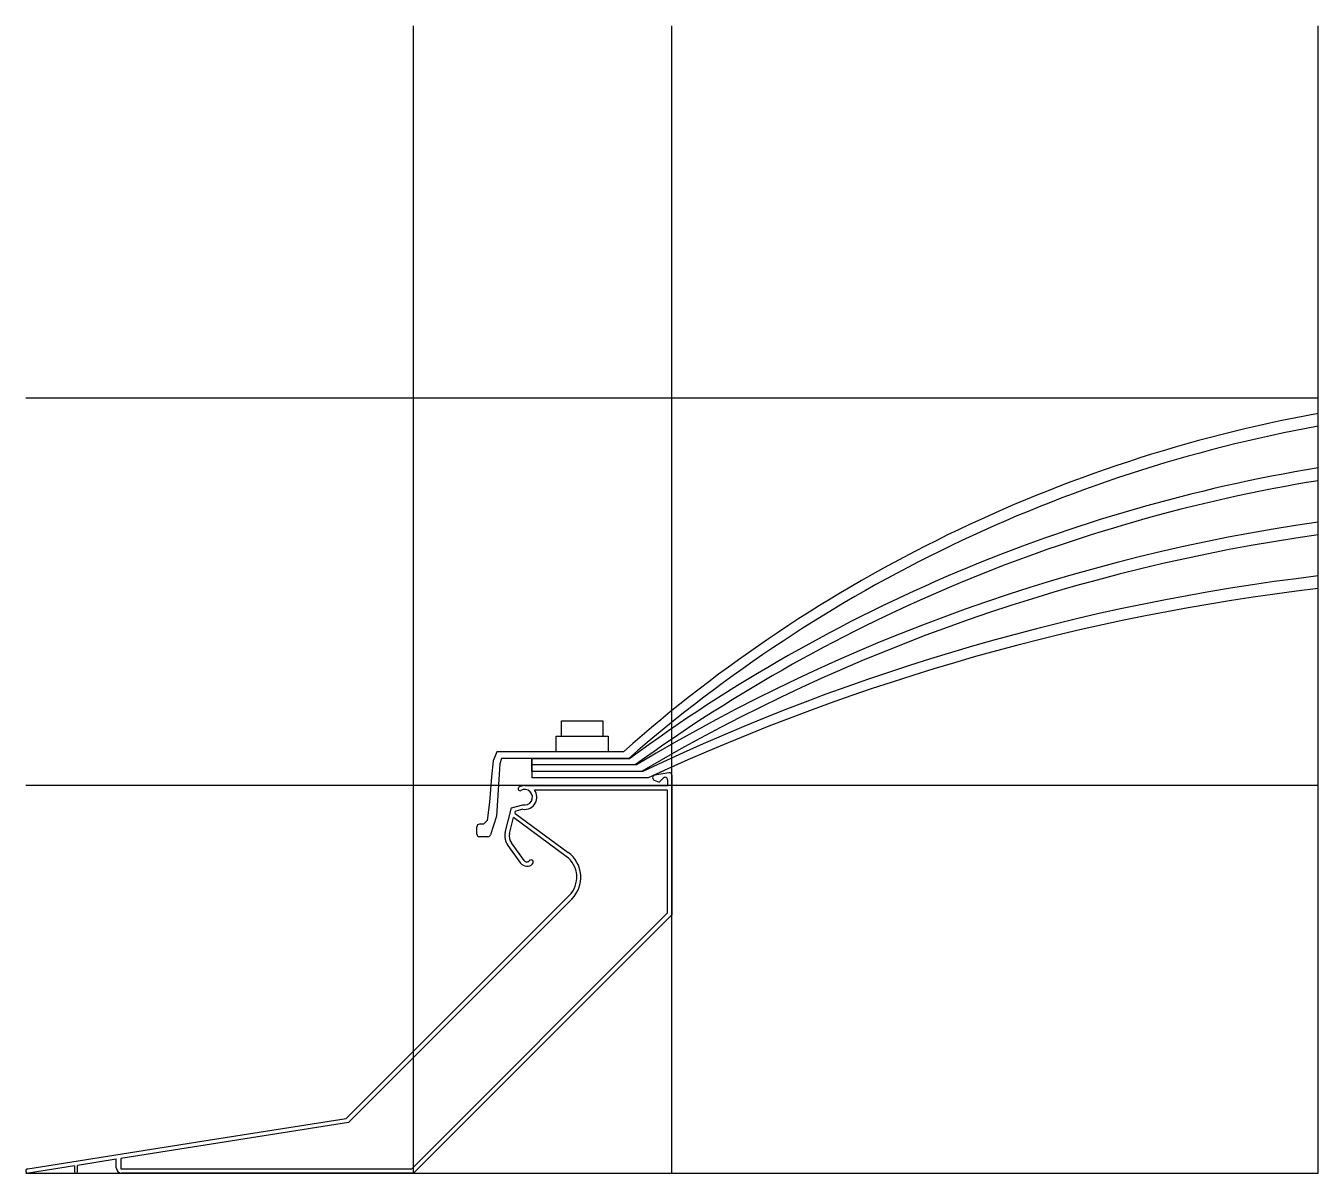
# Model space of a CAD drawing. Extents: x -150 to 350, y 0 to 444.
import ezdxf

# ---------------------------------------------------------------- set-up
doc = ezdxf.new("R2010")
doc.units = 0
doc.layers.get('0').update_dxf_attribs({"linetype": 'CONTINUOUS'})

msp = doc.modelspace()

# ---------------------------------------------------------------- linework, layer by layer
at = {"linetype": 'CONTINUOUS'}
for p, q in [((0, 0), (0, 444.07)), ((100, 0), (100, 444.07)), ((350, 0), (350, 444.07)), ((350, 300), (-150, 300)), ((57.24, 169.13), (57.24, 175.13)), ((57.24, 175.13), (73.24, 175.13)), ((73.24, 175.13), (73.24, 169.13)), ((55.24, 163.13), (55.24, 169.13)), ((55.24, 169.13), (75.24, 169.13)), ((75.24, 169.13), (75.24, 163.13)), ((32.24, 163.13), (30.86, 159.6)), ((81.24, 163.13), (32.24, 163.13)), ((33.98, 160.5), (33.36, 158.38)), ((83.24, 160.5), (33.98, 160.5)), ((83.74, 160.5), (45.74, 160.5)), ((45.74, 160.5), (45.74, 158)), ((45.74, 158), (45.74, 160.5)), ((45.74, 160.5), (83.74, 160.5)), ((30.86, 159.6), (30.18, 153.42)), ((33.36, 158.38), (32.04, 138.23)), ((45.74, 158), (45.74, 155.5)), ((85.74, 158), (45.74, 158)), ((45.74, 158), (45.74, 155.5)), ((86.24, 158), (45.74, 158)), ((45.74, 155.5), (45.74, 158)), ((45.74, 155.5), (45.74, 153)), ((88.24, 155.5), (45.74, 155.5)), ((88.74, 155.5), (45.74, 155.5)), ((45.74, 155.5), (45.74, 153)), ((30.18, 153.42), (29.39, 143.58)), ((90.74, 153), (45.74, 153)), ((93.16, 152.09), (95.08, 151.39)), ((98.83, 154.98), (93.33, 154.02)), ((95.08, 151.39), (96.59, 152.91)), ((98.3, 152.2), (98.3, 150)), ((100, 154), (100, 100.01)), ((350, 150), (-150, 150)), ((43, 150), (98.3, 150)), ((98.3, 148.3), (46.77, 148.3)), ((98.3, 100.71), (98.3, 148.3)), ((29.39, 143.58), (28.46, 136.49)), ((35.48, 131.85), (37.86, 141.43)), ((37.86, 141.43), (42.23, 142.6)), ((42.29, 140.85), (39.54, 140.12)), ((27.04, 135.08), (25.51, 135.08)), ((28.46, 136.49), (27.04, 135.08)), ((32.04, 138.23), (29.73, 130.94)), ((37.14, 131.49), (38.67, 137.65)), ((59.09, 122.59), (38.67, 137.65)), ((39.38, 139.25), (59.86, 124.14)), ((24.51, 131.24), (24.51, 134.08)), ((28.78, 130.24), (25.51, 130.24)), ((36.44, 126.88), (41.43, 120.01)), ((42.81, 121.01), (37.85, 127.84)), ((60.23, 107.47), (-26.02, 21.22)), ((61.22, 106.06), (-25.21, 19.63)), ((-0.7, 1.71), (98.3, 100.71)), ((100, 100.01), (0, 0.01)), ((-81.91, 12.37), (-26.02, 21.22)), ((-25.21, 19.63), (-113.3, 5.68)), ((-149.28, 1.7), (-81.91, 12.37)), ((-115, 5.41), (-130, 3.03)), ((-115, 2.01), (-115, 5.41)), ((-113.3, 5.68), (-113.3, 1.71)), ((-150, 0), (350, 0)), ((-131.2, 2.84), (-149.02, 0.02)), ((-131.2, 2.84), (-131.2, 0.6)), ((-130, 0.6), (-130, 3.03)), ((-113.3, 1.71), (-0.7, 1.71)), ((0, 0.01), (-113, 0.01))]:
    msp.add_line(p, q, dxfattribs=at)
for centre, radius, start, end in [((450, -252.51), 555.64, 100.3677, 131.5796), ((449.99, -259.34), 557.47, 100.3331, 131.1391), ((450, -335.18), 616.32, 99.33806, 126.46098), ((449.99, -344.52), 620.65, 99.27096, 125.93613), ((449.99, -445.63), 704.76, 98.15691, 121.07366), ((449.99, -458.6), 712.73, 98.06481, 120.50124), ((450, -603.05), 840.18, 96.83555, 115.46612), ((449.98, -622.95), 855.08, 96.71497, 114.8428), ((93.49, 153.03), 1, 99.3309, 250.6015), ((97.3, 152.21), 1, 359.6668, 135.2363), ((99, 153.99), 1, 0.3118, 99.7887), ((41.18, 148.78), 0.75, 123.9072, 295.3925), ((43, 145.5), 4.5, 90.0637, 119.9265), ((43, 145.5), 3, 255.1845, 119.9365), ((43, 145.5), 4.7, 331.0341, 36.624), ((39.67, 139.65), 0.49, 105.0716, 234.087), ((43, 145.5), 4.7, 261.3355, 331.0313), ((25.51, 134.08), 1, 90, 180), ((25.51, 131.24), 1, 180, 270), ((28.78, 131.24), 1, 270.2258, 342.5429), ((41.3, 130.4), 6, 165.9829, 215.8822), ((41.41, 130.43), 4.4, 166.0122, 216.0032), ((43.86, 121.77), 3, 215.9395, 316.0844), ((43.86, 121.78), 1.3, 216.1871, 315.7239), ((45.5, 120.37), 0.862, 307.454, 144.9231), ((53.16, 114.54), 10, 315.0108, 53.6128), ((52.76, 114.51), 11.96, 315.0146, 53.5889), ((-149.15, 0.86), 0.85, 98.7974, 278.7974), ((-130.6, 0.6), 0.6, 180, 360), ((-113, 2.01), 2, 180, 270)]:
    msp.add_arc(centre, radius, start, end, dxfattribs=at)

doc.saveas('drawing.dxf')
